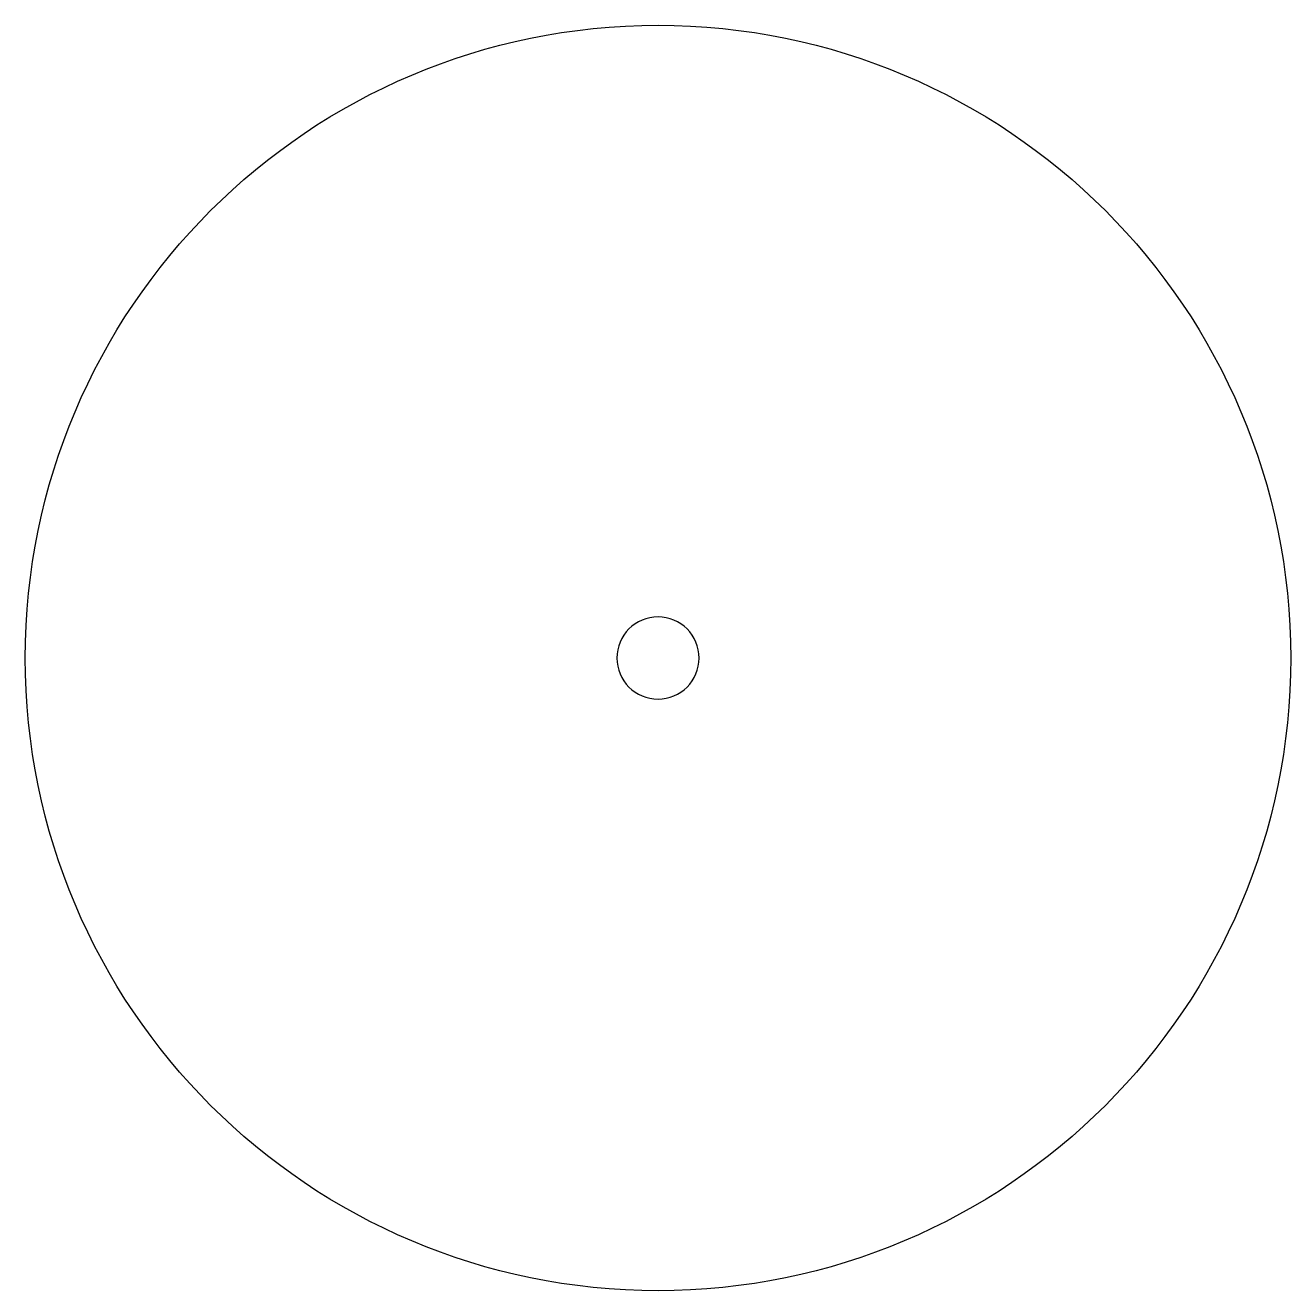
# Model space of a CAD drawing. Header units: metres. Extents: x -22106.6 to -22095.9, y -12531.2 to -12520.5.
import ezdxf

# ---------------------------------------------------------------- set-up
doc = ezdxf.new("R2010")
doc.units = ezdxf.units.M

msp = doc.modelspace()

# ---------------------------------------------------------------- linework, layer by layer
msp.add_circle((-22101.24, -12525.84), 5.39)
for start, end in [(0, 180), (180, 0)]:
    msp.add_arc((-22101.24, -12525.84), 0.35, start, end)

doc.saveas('drawing.dxf')
